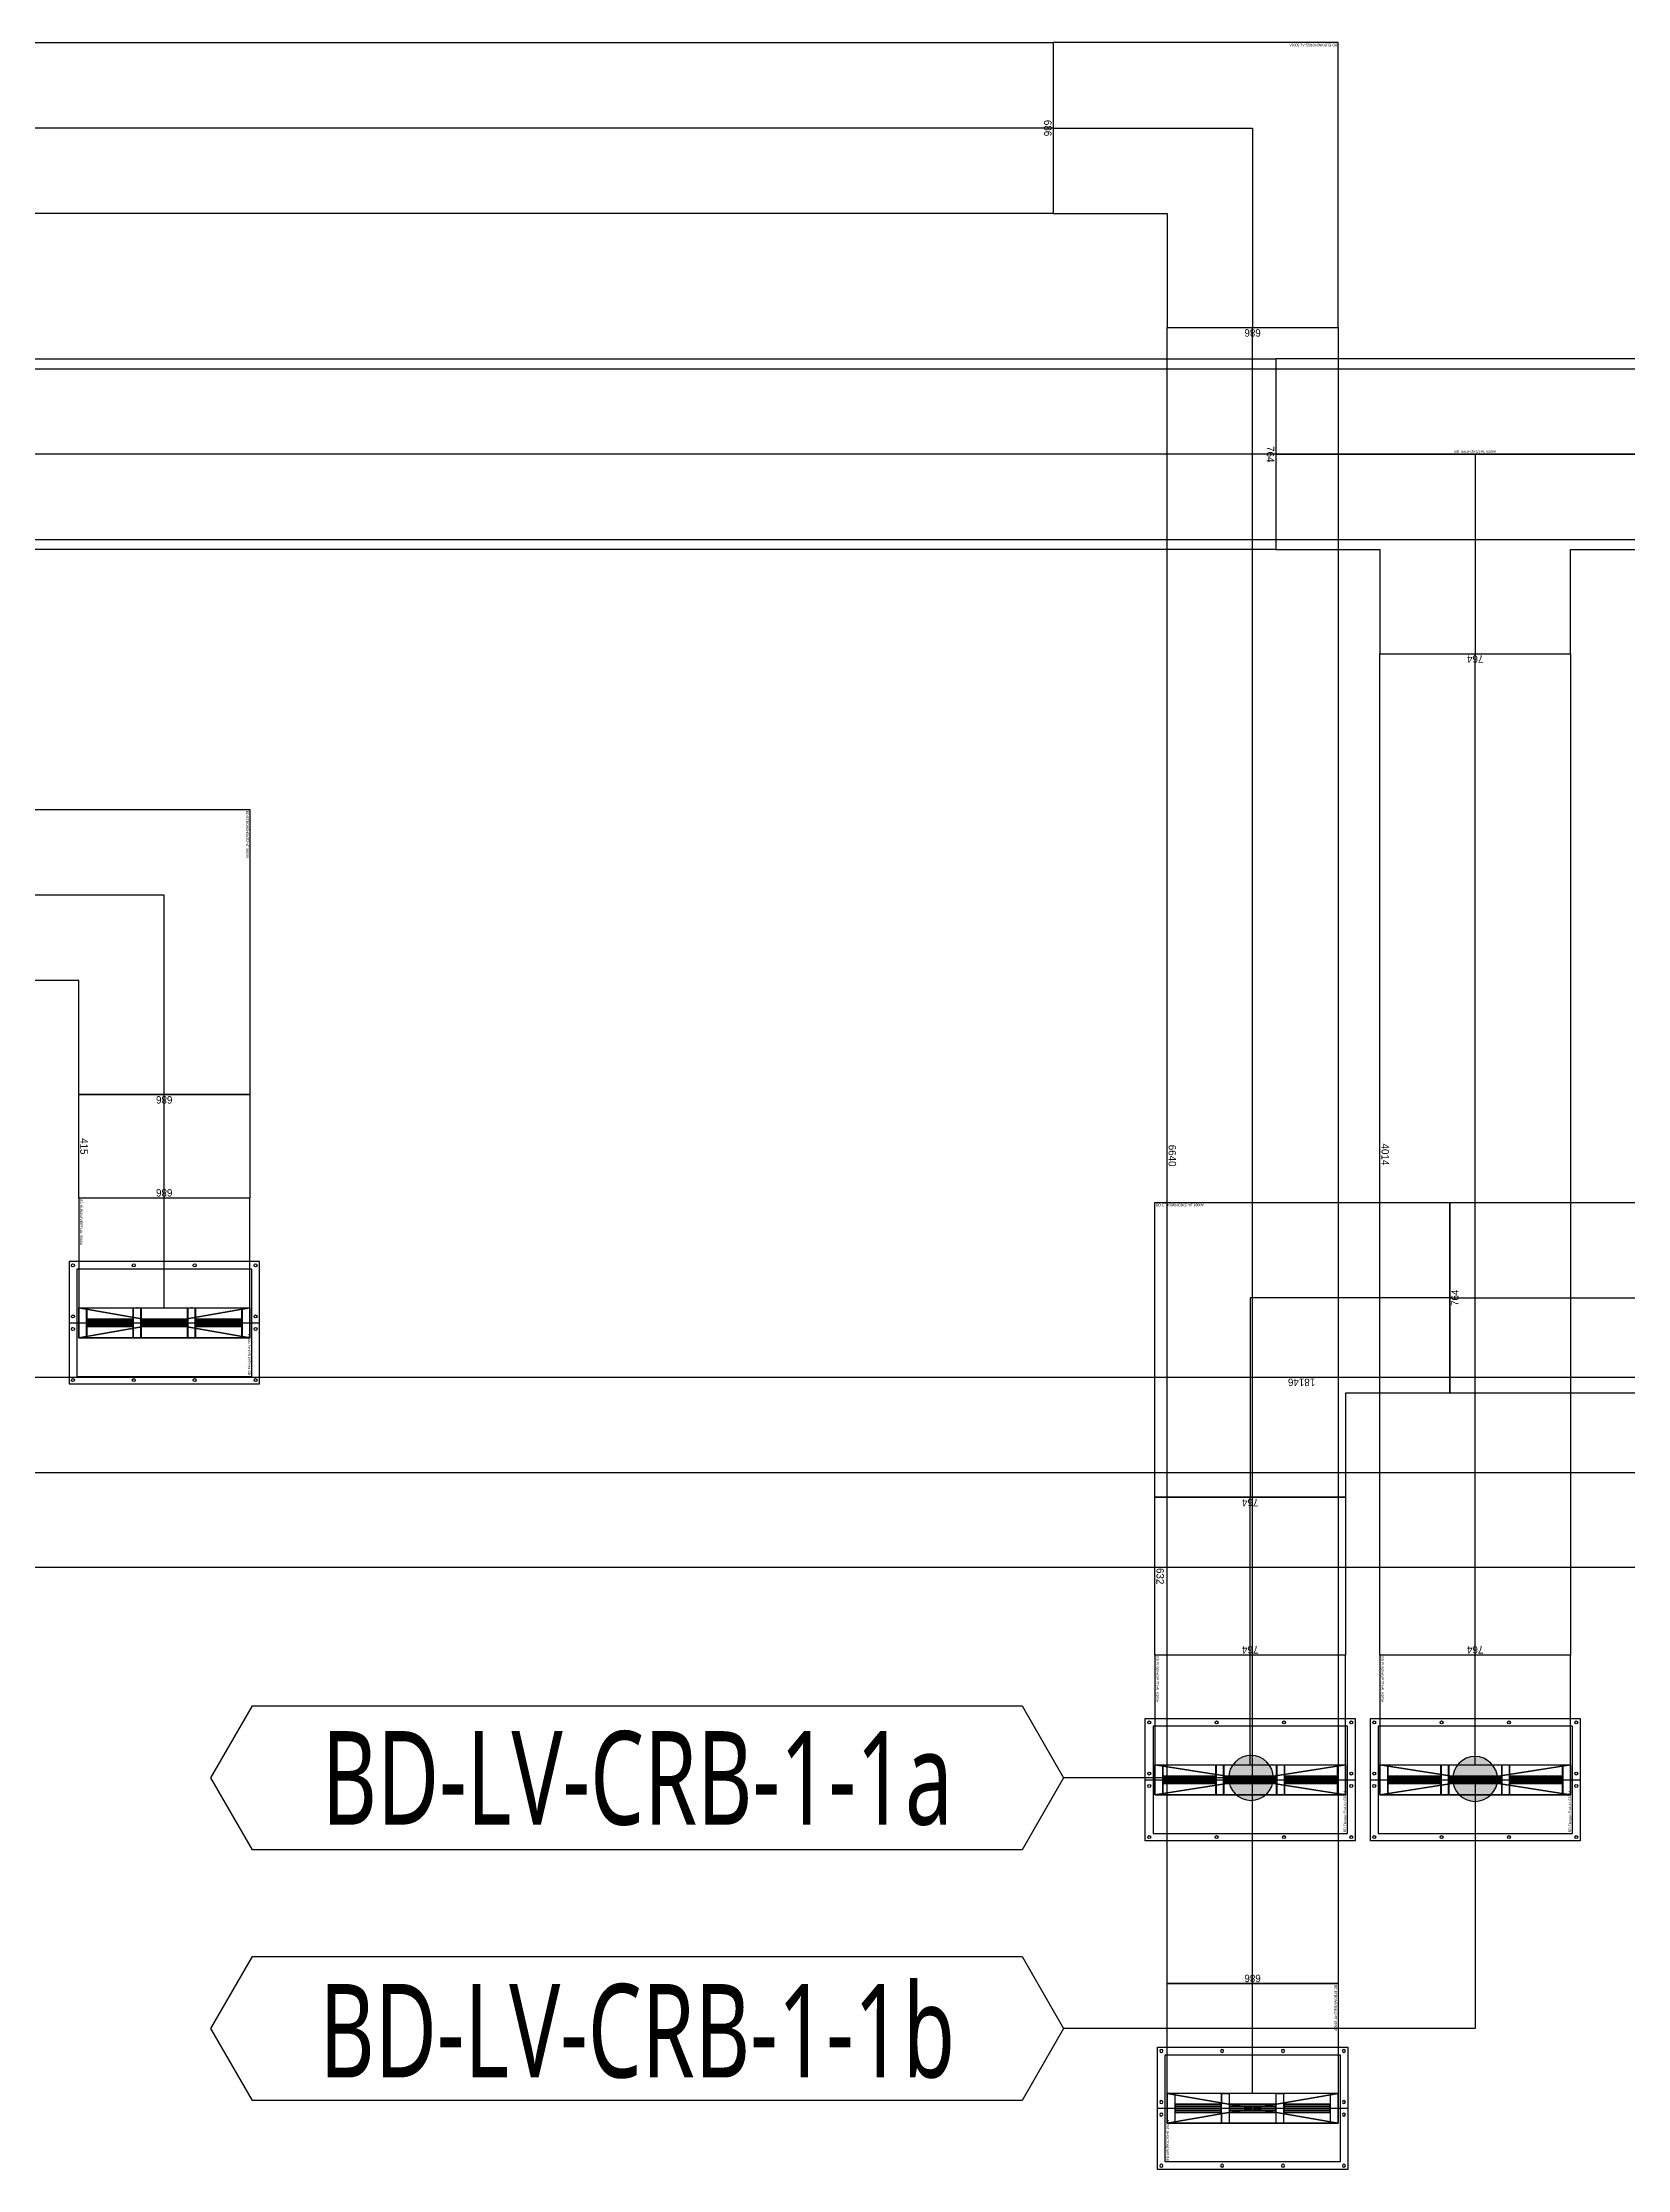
# Model space of a CAD drawing. Header units: millimetres. Extents: x 84228 to 374549, y -351975 to 847575.
# Drawn here: x 295981 to 302334, y -313245 to -304717 of the extents above; entities that cross this region are included whole.
import ezdxf
from ezdxf.enums import TextEntityAlignment as Align

# ---------------------------------------------------------------- set-up
doc = ezdxf.new("R2010")
doc.units = ezdxf.units.MM
doc.header["$LTSCALE"] = 150
doc.layers.get('Defpoints').update_dxf_attribs({"color": 150})
for name, color, linetype in [('-----27 Bus Duct_LV_380-220V', 200, 'Continuous'), ('-----27 Bus Duct_LV_380-220V_IT BACK UP', 2, 'Continuous'), ('-----27 Bus Duct_LV_380-220V_LOAD BANK', 7, 'Continuous'), ('-----27 Bus Duct_LV_380-220V_UT', 41, 'Continuous'), ('-----27 Bus Duct_LV_380-220V_UT B', 71, 'Continuous'), ('-----99 Cable Schedule', 2, 'Continuous')]:
    doc.layers.add(name, color=color, linetype=linetype)
doc.styles.add('DH', font='malgun.ttf')
doc.styles.add('ELEC', font='Dotum.ttf')
doc.styles.get("Standard").update_dxf_attribs({"font": 'Dotum.ttf'})
doc.dimstyles.new('전기통신참고용-치수', dxfattribs={"dimscale": 15, "dimtxt": 2, "dimasz": 0, "dimexe": 0, "dimexo": 0, "dimgap": 0.4, "dimtad": 4, "dimdec": 0, "dimzin": 0, "dimdsep": 46, "dimtxsty": 'Standard', "dimblk": 'NONE', "dimcen": 0, "dimse1": 1, "dimse2": 1, "dimsd1": 1, "dimsd2": 1, "dimclrd": 8, "dimclre": 8, "dimclrt": 8, "dimadec": 0, "dimazin": 0, "dimtfac": 1, "dimtdec": 0, "dimtix": 1, "dimtmove": 2, "dimatfit": 0, "dimldrblk": 'NONE', "dimfxl": 2, "dimtolj": 1, "dimtzin": 0, "dimarcsym": 0})

# ---------------------------------------------------------------- blocks, each defined once
blk = doc.blocks.new('*U190')
at = {"color": 1}
blk.add_line((343, 8100), (343, -13562), dxfattribs=at)
at = {"color": 0}
blk.add_lwpolyline([(686, -13562), (0, -13562), (0, 8100), (686, 8100)], close=True, dxfattribs=at)
blk = doc.blocks.new('*D586')
at = {"layer": 'Defpoints', "color": 0, "transparency": 16777216}
for p in [(0, 22793.3), (686, 22793.3), (686, 22793.3)]:
    blk.add_point(p, dxfattribs=at)
at = {"color": 0, "transparency": 16777216, "insert": (343, 22772.3), "char_height": 30, "attachment_point": 5}
blk.add_mtext('\\A1;{\\C0;686}', dxfattribs=at)
blk = doc.blocks.new('_None')
blk = doc.blocks.new('*D587')
at = {"layer": 'Defpoints', "color": 0, "transparency": 16777216}
for p in [(686, 22793.3), (686, 22793.3), (686, -783.2)]:
    blk.add_point(p, dxfattribs=at)
at = {"color": 0, "transparency": 16777216, "insert": (665, 11005.1), "char_height": 30, "attachment_point": 5, "rotation": 90}
blk.add_mtext('\\A1;{\\C0;23576}', dxfattribs=at)
blk = doc.blocks.new('*U74')
at = {"color": 0}
blk.add_lwpolyline([(-343, -343), (800, -343), (800, 343), (343, 343), (343, 800), (-343, 800)], close=True, dxfattribs=at)
at = {"color": 1}
blk.add_lwpolyline([(800, 0), (0, 0), (0, 800)], dxfattribs=at)
at = {"color": 0, "style": 'ELEC'}
blk.add_text('BD ELBOW(HORIZ)-AL 5000A', height=10, dxfattribs=at).set_placement((-338, -333), align=Align.MIDDLE_LEFT)
blk = doc.blocks.new('*D614')
at = {"layer": 'Defpoints', "color": 0, "transparency": 16777216}
for p in [(0, 9793.4), (764, 9793.4), (764, 9793.4)]:
    blk.add_point(p, dxfattribs=at)
at = {"color": 0, "transparency": 16777216, "insert": (382, 9772.4), "char_height": 30, "attachment_point": 5}
blk.add_mtext('\\A1;{\\C0;764}', dxfattribs=at)
blk = doc.blocks.new('*D615')
at = {"layer": 'Defpoints', "color": 0, "transparency": 16777216}
for p in [(764, 9793.4), (764, 9793.4), (764, -5596.2)]:
    blk.add_point(p, dxfattribs=at)
at = {"color": 0, "transparency": 16777216, "insert": (743, 2098.6), "char_height": 30, "attachment_point": 5, "rotation": 90}
blk.add_mtext('\\A1;{\\C0;15390}', dxfattribs=at)
blk = doc.blocks.new('*D510')
at = {"layer": 'Defpoints', "color": 0, "transparency": 16777216}
for p in [(0, 5214.2), (764, 5214.2), (764, 5214.2)]:
    blk.add_point(p, dxfattribs=at)
at = {"color": 0, "transparency": 16777216, "insert": (382, 5193.2), "char_height": 30, "attachment_point": 5}
blk.add_mtext('\\A1;{\\C0;764}', dxfattribs=at)
blk = doc.blocks.new('*D511')
at = {"layer": 'Defpoints', "color": 0, "transparency": 16777216}
for p in [(764, 5214.2), (764, 5214.2), (764, 4581.7)]:
    blk.add_point(p, dxfattribs=at)
at = {"color": 0, "transparency": 16777216, "insert": (743, 4898), "char_height": 30, "attachment_point": 5, "rotation": 90}
blk.add_mtext('\\A1;{\\C0;632}', dxfattribs=at)
blk = doc.blocks.new('*D512')
at = {"layer": 'Defpoints', "color": 0, "transparency": 16777216}
for p in [(0, 4581.7), (764, 4581.7), (764, 4581.7)]:
    blk.add_point(p, dxfattribs=at)
at = {"color": 0, "transparency": 16777216, "insert": (382, 4602.7), "char_height": 30, "attachment_point": 5}
blk.add_mtext('\\A1;{\\C0;764}', dxfattribs=at)
blk = doc.blocks.new('*U5')
at = {"color": 1}
for p, q in [((60, 382), (-60, -382)), ((-60, 382), (60, -382))]:
    blk.add_line(p, q, dxfattribs=at)
at = {"color": 0}
blk.add_line((0, 420.5), (0, -420.5), dxfattribs=at)
for points in [[(245, -420.5), (-245, -420.5), (-245, 420.5), (245, 420.5)], [(-215, -389.5), (215, -389.5), (215, 389.5), (-215, 389.5)]]:
    blk.add_lwpolyline(points, close=True, dxfattribs=at)
at = {"color": 1}
blk.add_lwpolyline([(60, -382), (-60, -382), (-60, 382), (60, 382)], close=True, dxfattribs=at)
for points in [[(-60, 136, -0.4142136), (-58, 138), (-17.2, 138, 0.4142136), (-16.2, 139), (-16.2, 349, 0.4142136), (-17.2, 350), (-58, 350, -0.4142136), (-60, 352), (-60, 382, -0.4142136), (-59, 381), (-59, 352, 0.4142136), (-58, 351), (58, 351, 0.4142136), (59, 352), (59, 381, -0.4142136), (60, 382), (60, 352, -0.4142136), (58, 350), (17.2, 350, 0.4142136), (16.2, 349), (16.2, 139, 0.4142136), (17.2, 138), (58, 138, -0.4142136), (60, 136), (60, 124, -0.4142136), (59, 125), (59, 136, 0.4142136), (58, 137), (-58, 137, 0.4142136), (-59, 136), (-59, 125, -0.4142136), (-60, 124), (-60, 124), (-60, 124), (-60, 124)], [(-15.2, 139), (-15.2, 349, -0.4142136), (-14.2, 350), (14.2, 350, -0.4142136), (15.2, 349), (15.2, 139, -0.4142136), (14.2, 138), (-14.2, 138, -0.4142136)], [(-14.2, 140), (-14.2, 348, -0.4142136), (-13.2, 349), (-8.85, 349, -0.4142136), (-7.85, 348), (-7.85, 140, -0.4142136), (-8.85, 139), (-13.2, 139, -0.4142136)], [(-6.85, 140), (-6.85, 348, -0.4142136), (-5.85, 349), (-1.5, 349, -0.4142136), (-0.5, 348), (-0.5, 140, -0.4142136), (-1.5, 139), (-5.85, 139, -0.4142136)], [(0.5, 140), (0.5, 348, -0.4142136), (1.5, 349), (5.85, 349, -0.4142136), (6.85, 348), (6.85, 140, -0.4142136), (5.85, 139), (1.5, 139, -0.4142136)], [(7.85, 140), (7.85, 348, -0.4142136), (8.85, 349), (13.2, 349, -0.4142136), (14.2, 348), (14.2, 140, -0.4142136), (13.2, 139), (8.85, 139, -0.4142136)], [(-60, -108, -0.4142136), (-58, -106), (-17.2, -106, 0.4142136), (-16.2, -105), (-16.2, 105, 0.4142136), (-17.2, 106), (-58, 106, -0.4142136), (-60, 108), (-60, 122, -0.4142136), (-59, 121), (-59, 108, 0.4142136), (-58, 107), (58, 107, 0.4142136), (59, 108), (59, 121, -0.4142136), (60, 122), (60, 108, -0.4142136), (58, 106), (17.2, 106, 0.4142136), (16.2, 105), (16.2, -105, 0.4142136), (17.2, -106), (58, -106, -0.4142136), (60, -108), (60, -121, -0.4142136), (59, -120), (59, -108, 0.4142136), (58, -107), (-58, -107, 0.4142136), (-59, -108), (-59, -120, -0.4142136), (-60, -121), (-60, -121), (-60, -121), (-60, -121)], [(-15.2, -105), (-15.2, 105, -0.4142136), (-14.2, 106), (14.2, 106, -0.4142136), (15.2, 105), (15.2, -105, -0.4142136), (14.2, -106), (-14.2, -106, -0.4142136)], [(-14.2, -104), (-14.2, 104, -0.4142136), (-13.2, 105), (-8.85, 105, -0.4142136), (-7.85, 104), (-7.85, -104, -0.4142136), (-8.85, -105), (-13.2, -105, -0.4142136)], [(-6.85, -104), (-6.85, 104, -0.4142136), (-5.85, 105), (-1.5, 105, -0.4142136), (-0.5, 104), (-0.5, -104, -0.4142136), (-1.5, -105), (-5.85, -105, -0.4142136)], [(0.5, -104), (0.5, 104, -0.4142136), (1.5, 105), (5.85, 105, -0.4142136), (6.85, 104), (6.85, -104, -0.4142136), (5.85, -105), (1.5, -105, -0.4142136)], [(7.85, -104), (7.85, 104, -0.4142136), (8.85, 105), (13.2, 105, -0.4142136), (14.2, 104), (14.2, -104, -0.4142136), (13.2, -105), (8.85, -105, -0.4142136)], [(-60, -352, -0.4142136), (-58, -350), (-17.2, -350, 0.4142136), (-16.2, -349), (-16.2, -139, 0.4142136), (-17.2, -138), (-58, -138, -0.4142136), (-60, -136), (-60, -123, -0.4142136), (-59, -124), (-59, -136, 0.4142136), (-58, -137), (58, -137, 0.4142136), (59, -136), (59, -124, -0.4142136), (60, -123), (60, -136, -0.4142136), (58, -138), (17.2, -138, 0.4142136), (16.2, -139), (16.2, -349, 0.4142136), (17.2, -350), (58, -350, -0.4142136), (60, -352), (60, -382, -0.4142136), (59, -381), (59, -352, 0.4142136), (58, -351), (-58, -351, 0.4142136), (-59, -352), (-59, -381, -0.4142136), (-60, -382), (-60, -382), (-60, -382), (-60, -382)], [(-15.2, -349), (-15.2, -139, -0.4142136), (-14.2, -138), (14.2, -138, -0.4142136), (15.2, -139), (15.2, -349, -0.4142136), (14.2, -350), (-14.2, -350, -0.4142136)], [(-14.2, -348), (-14.2, -140, -0.4142136), (-13.2, -139), (-8.85, -139, -0.4142136), (-7.85, -140), (-7.85, -348, -0.4142136), (-8.85, -349), (-13.2, -349, -0.4142136)], [(-6.85, -348), (-6.85, -140, -0.4142136), (-5.85, -139), (-1.5, -139, -0.4142136), (-0.5, -140), (-0.5, -348, -0.4142136), (-1.5, -349), (-5.85, -349, -0.4142136)], [(0.5, -348), (0.5, -140, -0.4142136), (1.5, -139), (5.85, -139, -0.4142136), (6.85, -140), (6.85, -348, -0.4142136), (5.85, -349), (1.5, -349, -0.4142136)], [(7.85, -348), (7.85, -140, -0.4142136), (8.85, -139), (13.2, -139, -0.4142136), (14.2, -140), (14.2, -348, -0.4142136), (13.2, -349), (8.85, -349, -0.4142136)]]:
    blk.add_lwpolyline(points, format="xyb", close=True, dxfattribs=at)
at = {"color": 0}
for centre in [(-230, 405), (-25, 405), (25, 405), (230, 405), (-230, 135), (230, 135), (-230, -135), (230, -135), (-230, -405), (-25, -405), (25, -405), (230, -405)]:
    blk.add_circle(centre, 6, dxfattribs=at)
at = {"color": 0, "style": 'ELEC'}
blk.add_text('BD Flanged End-AL 6300A', height=10, dxfattribs=at).set_placement((-210, -379.5), align=Align.MIDDLE_LEFT)
blk = doc.blocks.new('*U7')
at = {"color": 1}
for p, q in [((340, 382), (220, -382)), ((220, 382), (340, -382))]:
    blk.add_line(p, q, dxfattribs=at)
at = {"color": 0}
blk.add_lwpolyline([(-220, -382), (220, -382), (220, 382), (-220, 382)], close=True, dxfattribs=at)
blk.add_lwpolyline([(220, -382), (340, -382), (340, 382), (220, 382)], dxfattribs=at)
at = {"color": 1}
for points in [[(220, 136, -0.4142136), (222, 138), (262.8, 138, 0.4142136), (263.8, 139), (263.8, 349, 0.4142136), (262.8, 350), (222, 350, -0.4142136), (220, 352), (220, 382, -0.4142136), (221, 381), (221, 352, 0.4142136), (222, 351), (338, 351, 0.4142136), (339, 352), (339, 381, -0.4142136), (340, 382), (340, 352, -0.4142136), (338, 350), (297.2, 350, 0.4142136), (296.2, 349), (296.2, 139, 0.4142136), (297.2, 138), (338, 138, -0.4142136), (340, 136), (340, 124, -0.4142136), (339, 125), (339, 136, 0.4142136), (338, 137), (222, 137, 0.4142136), (221, 136), (221, 125, -0.4142136), (220, 124), (220, 124), (220, 124), (220, 124)], [(264.8, 139), (264.8, 349, -0.4142136), (265.8, 350), (294.2, 350, -0.4142136), (295.2, 349), (295.2, 139, -0.4142136), (294.2, 138), (265.8, 138, -0.4142136)], [(265.8, 140), (265.8, 348, -0.4142136), (266.8, 349), (271.15, 349, -0.4142136), (272.15, 348), (272.15, 140, -0.4142136), (271.15, 139), (266.8, 139, -0.4142136)], [(273.15, 140), (273.15, 348, -0.4142136), (274.15, 349), (278.5, 349, -0.4142136), (279.5, 348), (279.5, 140, -0.4142136), (278.5, 139), (274.15, 139, -0.4142136)], [(280.5, 140), (280.5, 348, -0.4142136), (281.5, 349), (285.85, 349, -0.4142136), (286.85, 348), (286.85, 140, -0.4142136), (285.85, 139), (281.5, 139, -0.4142136)], [(287.85, 140), (287.85, 348, -0.4142136), (288.85, 349), (293.2, 349, -0.4142136), (294.2, 348), (294.2, 140, -0.4142136), (293.2, 139), (288.85, 139, -0.4142136)], [(220, -108, -0.4142136), (222, -106), (262.8, -106, 0.4142136), (263.8, -105), (263.8, 105, 0.4142136), (262.8, 106), (222, 106, -0.4142136), (220, 108), (220, 122, -0.4142136), (221, 121), (221, 108, 0.4142136), (222, 107), (338, 107, 0.4142136), (339, 108), (339, 121, -0.4142136), (340, 122), (340, 108, -0.4142136), (338, 106), (297.2, 106, 0.4142136), (296.2, 105), (296.2, -105, 0.4142136), (297.2, -106), (338, -106, -0.4142136), (340, -108), (340, -121, -0.4142136), (339, -120), (339, -108, 0.4142136), (338, -107), (222, -107, 0.4142136), (221, -108), (221, -120, -0.4142136), (220, -121), (220, -121), (220, -121), (220, -121)], [(264.8, -105), (264.8, 105, -0.4142136), (265.8, 106), (294.2, 106, -0.4142136), (295.2, 105), (295.2, -105, -0.4142136), (294.2, -106), (265.8, -106, -0.4142136)], [(265.8, -104), (265.8, 104, -0.4142136), (266.8, 105), (271.15, 105, -0.4142136), (272.15, 104), (272.15, -104, -0.4142136), (271.15, -105), (266.8, -105, -0.4142136)], [(273.15, -104), (273.15, 104, -0.4142136), (274.15, 105), (278.5, 105, -0.4142136), (279.5, 104), (279.5, -104, -0.4142136), (278.5, -105), (274.15, -105, -0.4142136)], [(280.5, -104), (280.5, 104, -0.4142136), (281.5, 105), (285.85, 105, -0.4142136), (286.85, 104), (286.85, -104, -0.4142136), (285.85, -105), (281.5, -105, -0.4142136)], [(287.85, -104), (287.85, 104, -0.4142136), (288.85, 105), (293.2, 105, -0.4142136), (294.2, 104), (294.2, -104, -0.4142136), (293.2, -105), (288.85, -105, -0.4142136)], [(220, -352, -0.4142136), (222, -350), (262.8, -350, 0.4142136), (263.8, -349), (263.8, -139, 0.4142136), (262.8, -138), (222, -138, -0.4142136), (220, -136), (220, -123, -0.4142136), (221, -124), (221, -136, 0.4142136), (222, -137), (338, -137, 0.4142136), (339, -136), (339, -124, -0.4142136), (340, -123), (340, -136, -0.4142136), (338, -138), (297.2, -138, 0.4142136), (296.2, -139), (296.2, -349, 0.4142136), (297.2, -350), (338, -350, -0.4142136), (340, -352), (340, -382, -0.4142136), (339, -381), (339, -352, 0.4142136), (338, -351), (222, -351, 0.4142136), (221, -352), (221, -381, -0.4142136), (220, -382), (220, -382), (220, -382), (220, -382)], [(264.8, -349), (264.8, -139, -0.4142136), (265.8, -138), (294.2, -138, -0.4142136), (295.2, -139), (295.2, -349, -0.4142136), (294.2, -350), (265.8, -350, -0.4142136)], [(265.8, -348), (265.8, -140, -0.4142136), (266.8, -139), (271.15, -139, -0.4142136), (272.15, -140), (272.15, -348, -0.4142136), (271.15, -349), (266.8, -349, -0.4142136)], [(273.15, -348), (273.15, -140, -0.4142136), (274.15, -139), (278.5, -139, -0.4142136), (279.5, -140), (279.5, -348, -0.4142136), (278.5, -349), (274.15, -349, -0.4142136)], [(280.5, -348), (280.5, -140, -0.4142136), (281.5, -139), (285.85, -139, -0.4142136), (286.85, -140), (286.85, -348, -0.4142136), (285.85, -349), (281.5, -349, -0.4142136)], [(287.85, -348), (287.85, -140, -0.4142136), (288.85, -139), (293.2, -139, -0.4142136), (294.2, -140), (294.2, -348, -0.4142136), (293.2, -349), (288.85, -349, -0.4142136)]]:
    blk.add_lwpolyline(points, format="xyb", close=True, dxfattribs=at)
blk.add_lwpolyline([(220, 0), (-220, 0)], dxfattribs=at)
at = {"color": 0, "style": 'ELEC'}
blk.add_text('BD ELBOW(VERT)-AL 6300A', height=10, dxfattribs=at).set_placement((-215, -372), align=Align.MIDDLE_LEFT)
blk = doc.blocks.new('*U15')
at = {"color": 0}
blk.add_lwpolyline([(-382, -382), (800, -382), (800, 382), (382, 382), (382, 800), (-382, 800)], close=True, dxfattribs=at)
at = {"color": 1}
blk.add_lwpolyline([(800, 0), (0, 0), (0, 800)], dxfattribs=at)
at = {"color": 0, "style": 'ELEC'}
blk.add_text('BD ELBOW(HORIZ)-AL 6300A', height=10, dxfattribs=at).set_placement((-377, -372), align=Align.MIDDLE_LEFT)
blk = doc.blocks.new('*U21')
at = {"color": 0}
blk.add_lwpolyline([(-800, -382), (-382, -382), (-382, -800), (382, -800), (382, -382), (800, -382), (800, 382), (-800, 382)], close=True, dxfattribs=at)
at = {"color": 1}
for points in [[(-800, 0), (800, 0)], [(0, 0), (0, -800)]]:
    blk.add_lwpolyline(points, dxfattribs=at)
at = {"color": 0, "style": 'ELEC'}
blk.add_text('BD TEE(HORIZ)-AL 6300A', height=10, dxfattribs=at).set_placement((0, 10), align=Align.MIDDLE)
blk = doc.blocks.new('*D495')
at = {"layer": 'Defpoints', "color": 0, "transparency": 16777216}
for p in [(764, 15790.2), (764, 15790.2), (764, -2355.7)]:
    blk.add_point(p, dxfattribs=at)
at = {"color": 0, "transparency": 16777216, "insert": (743, 6717.3), "char_height": 30, "attachment_point": 5, "rotation": 90}
blk.add_mtext('\\A1;{\\C0;18146}', dxfattribs=at)
blk = doc.blocks.new('*D514')
at = {"layer": 'Defpoints', "color": 0, "transparency": 16777216}
for p in [(0, 6560.7), (764, 6560.7), (764, 6560.7)]:
    blk.add_point(p, dxfattribs=at)
at = {"color": 0, "transparency": 16777216, "insert": (382, 6539.7), "char_height": 30, "attachment_point": 5}
blk.add_mtext('\\A1;{\\C0;764}', dxfattribs=at)
blk = doc.blocks.new('*D515')
at = {"layer": 'Defpoints', "color": 0, "transparency": 16777216}
for p in [(764, 6560.7), (764, 6560.7), (764, -2422.3)]:
    blk.add_point(p, dxfattribs=at)
at = {"color": 0, "transparency": 16777216, "insert": (743, 2069.2), "char_height": 30, "attachment_point": 5, "rotation": 90}
blk.add_mtext('\\A1;{\\C0;8983}', dxfattribs=at)
blk = doc.blocks.new('*D516')
at = {"layer": 'Defpoints', "color": 0, "transparency": 16777216}
for p in [(0, -2422.3), (764, -2422.3), (764, -2422.3)]:
    blk.add_point(p, dxfattribs=at)
at = {"color": 0, "transparency": 16777216, "insert": (382, -2401.3), "char_height": 30, "attachment_point": 5}
blk.add_mtext('\\A1;{\\C0;764}', dxfattribs=at)
blk = doc.blocks.new('A$C9a0ab699')
h = blk.add_hatch(color=0)
edge = h.paths.add_edge_path()
edge.add_arc((0, 0), 64, 720, 1080, ccw=False)
at = {"color": 0}
blk.add_circle((0, 0), 64, dxfattribs=at)
blk = doc.blocks.new('*U79')
at = {"color": 1}
for p, q in [((60, 343), (-60, -343)), ((-60, 343), (60, -343))]:
    blk.add_line(p, q, dxfattribs=at)
at = {"color": 0}
blk.add_line((0, 381.5), (0, -381.5), dxfattribs=at)
for points in [[(-245, -381.5), (245, -381.5), (245, 381.5), (-245, 381.5)], [(-215, -350.5), (215, -350.5), (215, 350.5), (-215, 350.5)]]:
    blk.add_lwpolyline(points, close=True, dxfattribs=at)
at = {"color": 1}
blk.add_lwpolyline([(60, -343), (-60, -343), (-60, 343), (60, 343)], close=True, dxfattribs=at)
for points in [[(-60, 123, -0.4142136), (-58, 125), (-17.2, 125, 0.4142136), (-16.2, 126), (-16.2, 310, 0.4142136), (-17.2, 311), (-58, 311, -0.4142136), (-60, 313), (-60, 343, -0.4142136), (-59, 342), (-59, 313, 0.4142136), (-58, 312), (58, 312, 0.4142136), (59, 313), (59, 342, -0.4142136), (60, 343), (60, 313, -0.4142136), (58, 311), (17.2, 311, 0.4142136), (16.2, 310), (16.2, 126, 0.4142136), (17.2, 125), (58, 125, -0.4142136), (60, 123), (60, 111, -0.4142136), (59, 112), (59, 123, 0.4142136), (58, 124), (-58, 124, 0.4142136), (-59, 123), (-59, 112, -0.4142136), (-60, 111), (-60, 111), (-60, 111), (-60, 111)], [(-15.2, 126), (-15.2, 310, -0.4142136), (-14.2, 311), (14.2, 311, -0.4142136), (15.2, 310), (15.2, 126, -0.4142136), (14.2, 125), (-14.2, 125, -0.4142136)], [(-14.2, 127), (-14.2, 309, -0.4142136), (-13.2, 310), (-8.85, 310, -0.4142136), (-7.85, 309), (-7.85, 127, -0.4142136), (-8.85, 126), (-13.2, 126, -0.4142136)], [(-6.85, 127), (-6.85, 309, -0.4142136), (-5.85, 310), (-1.5, 310, -0.4142136), (-0.5, 309), (-0.5, 127, -0.4142136), (-1.5, 126), (-5.85, 126, -0.4142136)], [(0.5, 127), (0.5, 309, -0.4142136), (1.5, 310), (5.85, 310, -0.4142136), (6.85, 309), (6.85, 127, -0.4142136), (5.85, 126), (1.5, 126, -0.4142136)], [(7.85, 127), (7.85, 309, -0.4142136), (8.85, 310), (13.2, 310, -0.4142136), (14.2, 309), (14.2, 127, -0.4142136), (13.2, 126), (8.85, 126, -0.4142136)], [(-60, -95, -0.4142136), (-58, -93), (-17.2, -93, 0.4142136), (-16.2, -92), (-16.2, 92, 0.4142136), (-17.2, 93), (-58, 93, -0.4142136), (-60, 95), (-60, 109, -0.4142136), (-59, 108), (-59, 95, 0.4142136), (-58, 94), (58, 94, 0.4142136), (59, 95), (59, 108, -0.4142136), (60, 109), (60, 95, -0.4142136), (58, 93), (17.2, 93, 0.4142136), (16.2, 92), (16.2, -92, 0.4142136), (17.2, -93), (58, -93, -0.4142136), (60, -95), (60, -108, -0.4142136), (59, -107), (59, -95, 0.4142136), (58, -94), (-58, -94, 0.4142136), (-59, -95), (-59, -107, -0.4142136), (-60, -108), (-60, -108), (-60, -108), (-60, -108)], [(-15.2, -92), (-15.2, 92, -0.4142136), (-14.2, 93), (14.2, 93, -0.4142136), (15.2, 92), (15.2, -92, -0.4142136), (14.2, -93), (-14.2, -93, -0.4142136)], [(-14.2, -91), (-14.2, 91, -0.4142136), (-13.2, 92), (-8.85, 92, -0.4142136), (-7.85, 91), (-7.85, -91, -0.4142136), (-8.85, -92), (-13.2, -92, -0.4142136)], [(-6.85, -91), (-6.85, 91, -0.4142136), (-5.85, 92), (-1.5, 92, -0.4142136), (-0.5, 91), (-0.5, -91, -0.4142136), (-1.5, -92), (-5.85, -92, -0.4142136)], [(0.5, -91), (0.5, 91, -0.4142136), (1.5, 92), (5.85, 92, -0.4142136), (6.85, 91), (6.85, -91, -0.4142136), (5.85, -92), (1.5, -92, -0.4142136)], [(7.85, -91), (7.85, 91, -0.4142136), (8.85, 92), (13.2, 92, -0.4142136), (14.2, 91), (14.2, -91, -0.4142136), (13.2, -92), (8.85, -92, -0.4142136)], [(-60, -313, -0.4142136), (-58, -311), (-17.2, -311, 0.4142136), (-16.2, -310), (-16.2, -126, 0.4142136), (-17.2, -125), (-58, -125, -0.4142136), (-60, -123), (-60, -110, -0.4142136), (-59, -111), (-59, -123, 0.4142136), (-58, -124), (58, -124, 0.4142136), (59, -123), (59, -111, -0.4142136), (60, -110), (60, -123, -0.4142136), (58, -125), (17.2, -125, 0.4142136), (16.2, -126), (16.2, -310, 0.4142136), (17.2, -311), (58, -311, -0.4142136), (60, -313), (60, -343, -0.4142136), (59, -342), (59, -313, 0.4142136), (58, -312), (-58, -312, 0.4142136), (-59, -313), (-59, -342, -0.4142136), (-60, -343), (-60, -343), (-60, -343), (-60, -343)], [(-15.2, -310), (-15.2, -126, -0.4142136), (-14.2, -125), (14.2, -125, -0.4142136), (15.2, -126), (15.2, -310, -0.4142136), (14.2, -311), (-14.2, -311, -0.4142136)], [(-14.2, -309), (-14.2, -127, -0.4142136), (-13.2, -126), (-8.85, -126, -0.4142136), (-7.85, -127), (-7.85, -309, -0.4142136), (-8.85, -310), (-13.2, -310, -0.4142136)], [(-6.85, -309), (-6.85, -127, -0.4142136), (-5.85, -126), (-1.5, -126, -0.4142136), (-0.5, -127), (-0.5, -309, -0.4142136), (-1.5, -310), (-5.85, -310, -0.4142136)], [(0.5, -309), (0.5, -127, -0.4142136), (1.5, -126), (5.85, -126, -0.4142136), (6.85, -127), (6.85, -309, -0.4142136), (5.85, -310), (1.5, -310, -0.4142136)], [(7.85, -309), (7.85, -127, -0.4142136), (8.85, -126), (13.2, -126, -0.4142136), (14.2, -127), (14.2, -309, -0.4142136), (13.2, -310), (8.85, -310, -0.4142136)]]:
    blk.add_lwpolyline(points, format="xyb", close=True, dxfattribs=at)
at = {"color": 0}
for centre in [(-230, 366), (-25, 366), (25, 366), (230, 366), (-230, 122), (230, 122), (-230, -122), (230, -122), (-230, -366), (-25, -366), (25, -366), (230, -366)]:
    blk.add_circle(centre, 6, dxfattribs=at)
at = {"color": 0, "style": 'ELEC'}
blk.add_text('BD Flanged End-AL 5000A', height=10, dxfattribs=at).set_placement((-210, -340.5), align=Align.MIDDLE_LEFT)
blk = doc.blocks.new('*U69')
at = {"color": 1}
for p, q in [((340, 343), (220, -343)), ((220, 343), (340, -343))]:
    blk.add_line(p, q, dxfattribs=at)
at = {"color": 0}
blk.add_lwpolyline([(-220, -343), (220, -343), (220, 343), (-220, 343)], close=True, dxfattribs=at)
blk.add_lwpolyline([(220, -343), (340, -343), (340, 343), (220, 343)], dxfattribs=at)
at = {"color": 1}
for points in [[(220, 123, -0.4142136), (222, 125), (262.8, 125, 0.4142136), (263.8, 126), (263.8, 310, 0.4142136), (262.8, 311), (222, 311, -0.4142136), (220, 313), (220, 343, -0.4142136), (221, 342), (221, 313, 0.4142136), (222, 312), (338, 312, 0.4142136), (339, 313), (339, 342, -0.4142136), (340, 343), (340, 313, -0.4142136), (338, 311), (297.2, 311, 0.4142136), (296.2, 310), (296.2, 126, 0.4142136), (297.2, 125), (338, 125, -0.4142136), (340, 123), (340, 111, -0.4142136), (339, 112), (339, 123, 0.4142136), (338, 124), (222, 124, 0.4142136), (221, 123), (221, 112, -0.4142136), (220, 111), (220, 111), (220, 111), (220, 111)], [(264.8, 126), (264.8, 310, -0.4142136), (265.8, 311), (294.2, 311, -0.4142136), (295.2, 310), (295.2, 126, -0.4142136), (294.2, 125), (265.8, 125, -0.4142136)], [(265.8, 127), (265.8, 309, -0.4142136), (266.8, 310), (271.15, 310, -0.4142136), (272.15, 309), (272.15, 127, -0.4142136), (271.15, 126), (266.8, 126, -0.4142136)], [(273.15, 127), (273.15, 309, -0.4142136), (274.15, 310), (278.5, 310, -0.4142136), (279.5, 309), (279.5, 127, -0.4142136), (278.5, 126), (274.15, 126, -0.4142136)], [(280.5, 127), (280.5, 309, -0.4142136), (281.5, 310), (285.85, 310, -0.4142136), (286.85, 309), (286.85, 127, -0.4142136), (285.85, 126), (281.5, 126, -0.4142136)], [(287.85, 127), (287.85, 309, -0.4142136), (288.85, 310), (293.2, 310, -0.4142136), (294.2, 309), (294.2, 127, -0.4142136), (293.2, 126), (288.85, 126, -0.4142136)], [(220, -95, -0.4142136), (222, -93), (262.8, -93, 0.4142136), (263.8, -92), (263.8, 92, 0.4142136), (262.8, 93), (222, 93, -0.4142136), (220, 95), (220, 109, -0.4142136), (221, 108), (221, 95, 0.4142136), (222, 94), (338, 94, 0.4142136), (339, 95), (339, 108, -0.4142136), (340, 109), (340, 95, -0.4142136), (338, 93), (297.2, 93, 0.4142136), (296.2, 92), (296.2, -92, 0.4142136), (297.2, -93), (338, -93, -0.4142136), (340, -95), (340, -108, -0.4142136), (339, -107), (339, -95, 0.4142136), (338, -94), (222, -94, 0.4142136), (221, -95), (221, -107, -0.4142136), (220, -108), (220, -108), (220, -108), (220, -108)], [(264.8, -92), (264.8, 92, -0.4142136), (265.8, 93), (294.2, 93, -0.4142136), (295.2, 92), (295.2, -92, -0.4142136), (294.2, -93), (265.8, -93, -0.4142136)], [(265.8, -91), (265.8, 91, -0.4142136), (266.8, 92), (271.15, 92, -0.4142136), (272.15, 91), (272.15, -91, -0.4142136), (271.15, -92), (266.8, -92, -0.4142136)], [(273.15, -91), (273.15, 91, -0.4142136), (274.15, 92), (278.5, 92, -0.4142136), (279.5, 91), (279.5, -91, -0.4142136), (278.5, -92), (274.15, -92, -0.4142136)], [(280.5, -91), (280.5, 91, -0.4142136), (281.5, 92), (285.85, 92, -0.4142136), (286.85, 91), (286.85, -91, -0.4142136), (285.85, -92), (281.5, -92, -0.4142136)], [(287.85, -91), (287.85, 91, -0.4142136), (288.85, 92), (293.2, 92, -0.4142136), (294.2, 91), (294.2, -91, -0.4142136), (293.2, -92), (288.85, -92, -0.4142136)], [(220, -313, -0.4142136), (222, -311), (262.8, -311, 0.4142136), (263.8, -310), (263.8, -126, 0.4142136), (262.8, -125), (222, -125, -0.4142136), (220, -123), (220, -110, -0.4142136), (221, -111), (221, -123, 0.4142136), (222, -124), (338, -124, 0.4142136), (339, -123), (339, -111, -0.4142136), (340, -110), (340, -123, -0.4142136), (338, -125), (297.2, -125, 0.4142136), (296.2, -126), (296.2, -310, 0.4142136), (297.2, -311), (338, -311, -0.4142136), (340, -313), (340, -343, -0.4142136), (339, -342), (339, -313, 0.4142136), (338, -312), (222, -312, 0.4142136), (221, -313), (221, -342, -0.4142136), (220, -343), (220, -343), (220, -343), (220, -343)], [(264.8, -310), (264.8, -126, -0.4142136), (265.8, -125), (294.2, -125, -0.4142136), (295.2, -126), (295.2, -310, -0.4142136), (294.2, -311), (265.8, -311, -0.4142136)], [(265.8, -309), (265.8, -127, -0.4142136), (266.8, -126), (271.15, -126, -0.4142136), (272.15, -127), (272.15, -309, -0.4142136), (271.15, -310), (266.8, -310, -0.4142136)], [(273.15, -309), (273.15, -127, -0.4142136), (274.15, -126), (278.5, -126, -0.4142136), (279.5, -127), (279.5, -309, -0.4142136), (278.5, -310), (274.15, -310, -0.4142136)], [(280.5, -309), (280.5, -127, -0.4142136), (281.5, -126), (285.85, -126, -0.4142136), (286.85, -127), (286.85, -309, -0.4142136), (285.85, -310), (281.5, -310, -0.4142136)], [(287.85, -309), (287.85, -127, -0.4142136), (288.85, -126), (293.2, -126, -0.4142136), (294.2, -127), (294.2, -309, -0.4142136), (293.2, -310), (288.85, -310, -0.4142136)]]:
    blk.add_lwpolyline(points, format="xyb", close=True, dxfattribs=at)
blk.add_lwpolyline([(220, 0), (-220, 0)], dxfattribs=at)
at = {"color": 0, "style": 'ELEC'}
blk.add_text('BD ELBOW(VERT)-AL 5000A', height=10, dxfattribs=at).set_placement((-215, -333), align=Align.MIDDLE_LEFT)
blk = doc.blocks.new('*D542')
at = {"layer": 'Defpoints', "color": 0, "transparency": 16777216}
for p in [(0, -2007.6), (686, -2007.6), (686, -2007.6)]:
    blk.add_point(p, dxfattribs=at)
at = {"color": 0, "transparency": 16777216, "insert": (343, -2028.6), "char_height": 30, "attachment_point": 5}
blk.add_mtext('\\A1;{\\C0;686}', dxfattribs=at)
blk = doc.blocks.new('*D543')
at = {"layer": 'Defpoints', "color": 0, "transparency": 16777216}
for p in [(686, -2007.6), (686, -2007.6), (686, -2422.3)]:
    blk.add_point(p, dxfattribs=at)
at = {"color": 0, "transparency": 16777216, "insert": (665, -2214.9), "char_height": 30, "attachment_point": 5, "rotation": 90}
blk.add_mtext('\\A1;{\\C0;415}', dxfattribs=at)
blk = doc.blocks.new('*D544')
at = {"layer": 'Defpoints', "color": 0, "transparency": 16777216}
for p in [(0, -2422.3), (686, -2422.3), (686, -2422.3)]:
    blk.add_point(p, dxfattribs=at)
at = {"color": 0, "transparency": 16777216, "insert": (343, -2401.3), "char_height": 30, "attachment_point": 5}
blk.add_mtext('\\A1;{\\C0;686}', dxfattribs=at)
blk = doc.blocks.new('*D590')
at = {"layer": 'Defpoints', "color": 0, "transparency": 16777216}
for p in [(0, 45395.4), (686, 45395.4), (686, 45395.4)]:
    blk.add_point(p, dxfattribs=at)
at = {"color": 0, "transparency": 16777216, "insert": (343, 45374.4), "char_height": 30, "attachment_point": 5}
blk.add_mtext('\\A1;{\\C0;686}', dxfattribs=at)
blk = doc.blocks.new('*D591')
at = {"layer": 'Defpoints', "color": 0, "transparency": 16777216}
for p in [(686, 45395.4), (686, 45395.4), (686, 38755.5)]:
    blk.add_point(p, dxfattribs=at)
at = {"color": 0, "transparency": 16777216, "insert": (665, 42075.5), "char_height": 30, "attachment_point": 5, "rotation": 90}
blk.add_mtext('\\A1;{\\C0;6640}', dxfattribs=at)
blk = doc.blocks.new('*D592')
at = {"layer": 'Defpoints', "color": 0, "transparency": 16777216}
for p in [(0, 38755.5), (686, 38755.5), (686, 38755.5)]:
    blk.add_point(p, dxfattribs=at)
at = {"color": 0, "transparency": 16777216, "insert": (343, 38776.6), "char_height": 30, "attachment_point": 5}
blk.add_mtext('\\A1;{\\C0;686}', dxfattribs=at)
blk = doc.blocks.new('*D626')
at = {"layer": 'Defpoints', "color": 0, "transparency": 16777216}
for p in [(0, 3000), (764, 3000), (764, 3000)]:
    blk.add_point(p, dxfattribs=at)
at = {"color": 0, "transparency": 16777216, "insert": (382, 2979), "char_height": 30, "attachment_point": 5}
blk.add_mtext('\\A1;{\\C0;764}', dxfattribs=at)
blk = doc.blocks.new('*D627')
at = {"layer": 'Defpoints', "color": 0, "transparency": 16777216}
for p in [(764, 3000), (764, 3000), (764, -1014.5)]:
    blk.add_point(p, dxfattribs=at)
at = {"color": 0, "transparency": 16777216, "insert": (743, 992.8), "char_height": 30, "attachment_point": 5, "rotation": 90}
blk.add_mtext('\\A1;{\\C0;4014}', dxfattribs=at)
blk = doc.blocks.new('*D628')
at = {"layer": 'Defpoints', "color": 0, "transparency": 16777216}
for p in [(0, -1014.5), (764, -1014.5), (764, -1014.5)]:
    blk.add_point(p, dxfattribs=at)
at = {"color": 0, "transparency": 16777216, "insert": (382, -993.5), "char_height": 30, "attachment_point": 5}
blk.add_mtext('\\A1;{\\C0;764}', dxfattribs=at)
blk = doc.blocks.new('*U585')
at = {"color": 1}
blk.add_line((343, 22793.3), (343, -783.2), dxfattribs=at)
at = {"color": 0}
blk.add_lwpolyline([(686, -783.2), (0, -783.2), (0, 22793.3), (686, 22793.3)], close=True, dxfattribs=at)
dim = blk.add_linear_dim(base=(686, 22793.3), p1=(0, 22793.3), p2=(686, 22793.3), text='{\\C0;<>}', dimstyle='전기통신참고용-치수', override={"dimtxsty": 'Standard', "dimclrd": 0, "dimclre": 0, "dimclrt": 0}, dxfattribs=at)
dim.commit()
dim.dimension.update_dxf_attribs({"geometry": '*D586', "text_midpoint": (343, 22772.3)})
dim = blk.add_linear_dim(base=(686, 22793.328207), p1=(686, -783.171793), p2=(686, 22793.328207), angle=90, text='{\\C0;<>}', dimstyle='전기통신참고용-치수', override={"dimtad": 1, "dimtxsty": 'Standard', "dimclrd": 0, "dimclre": 0, "dimclrt": 0}, dxfattribs=at)
dim.commit()
dim.dimension.update_dxf_attribs({"geometry": '*D587', "text_midpoint": (664.9796472, 11005.078207)})
blk = doc.blocks.new('*U613')
at = {"color": 1}
blk.add_line((382, 9793.4), (382, -5596.2), dxfattribs=at)
at = {"color": 0}
blk.add_lwpolyline([(764, -5596.2), (0, -5596.2), (0, 9793.4), (764, 9793.4)], close=True, dxfattribs=at)
dim = blk.add_linear_dim(base=(764, 9793.4), p1=(0, 9793.4), p2=(764, 9793.4), text='{\\C0;<>}', dimstyle='전기통신참고용-치수', override={"dimtxsty": 'Standard', "dimclrd": 0, "dimclre": 0, "dimclrt": 0}, dxfattribs=at)
dim.commit()
dim.dimension.update_dxf_attribs({"geometry": '*D614', "text_midpoint": (382, 9772.4)})
dim = blk.add_linear_dim(base=(764, 9793.4), p1=(764, -5596.2), p2=(764, 9793.4), angle=90, text='{\\C0;<>}', dimstyle='전기통신참고용-치수', override={"dimtad": 1, "dimtxsty": 'Standard', "dimclrd": 0, "dimclre": 0, "dimclrt": 0}, dxfattribs=at)
dim.commit()
dim.dimension.update_dxf_attribs({"geometry": '*D615', "text_midpoint": (743, 2098.6)})
blk = doc.blocks.new('*U509')
at = {"color": 1}
blk.add_line((382, 5214.2), (382, 4581.7), dxfattribs=at)
at = {"color": 0}
blk.add_lwpolyline([(764, 4581.7), (0, 4581.7), (0, 5214.2), (764, 5214.2)], close=True, dxfattribs=at)
for base, p1, p2, override, picture, middle in [((764, 5214.2), (0, 5214.2), (764, 5214.2), {"dimtxsty": 'Standard', "dimclrd": 0, "dimclre": 0, "dimclrt": 0}, '*D510', (382, 5193.2)), ((764, 4581.7), (0, 4581.7), (764, 4581.7), {"dimtad": 1, "dimtxsty": 'Standard', "dimclrd": 0, "dimclre": 0, "dimclrt": 0}, '*D512', (382, 4602.7))]:
    dim = blk.add_linear_dim(base=base, p1=p1, p2=p2, text='{\\C0;<>}', dimstyle='전기통신참고용-치수', override=override, dxfattribs=at)
    dim.commit()
    dim.dimension.update_dxf_attribs({"geometry": picture, "text_midpoint": middle})
dim = blk.add_linear_dim(base=(764, 5214.2005), p1=(764, 4581.7212), p2=(764, 5214.2005), angle=90, text='{\\C0;<>}', dimstyle='전기통신참고용-치수', override={"dimtad": 1, "dimtxsty": 'Standard', "dimclrd": 0, "dimclre": 0, "dimclrt": 0}, dxfattribs=at)
dim.commit()
dim.dimension.update_dxf_attribs({"geometry": '*D511', "text_midpoint": (742.9796, 4897.9608)})
blk = doc.blocks.new('*U493')
at = {"color": 1}
blk.add_line((382, 15790.2), (382, -2355.7), dxfattribs=at)
at = {"color": 0}
blk.add_lwpolyline([(764, -2355.7), (0, -2355.7), (0, 15790.2), (764, 15790.2)], close=True, dxfattribs=at)
dim = blk.add_linear_dim(base=(764, 15790.2), p1=(764, -2355.7), p2=(764, 15790.2), angle=90, text='{\\C0;<>}', dimstyle='전기통신참고용-치수', override={"dimtad": 1, "dimtxsty": 'Standard', "dimclrd": 0, "dimclre": 0, "dimclrt": 0}, dxfattribs=at)
dim.commit()
dim.dimension.update_dxf_attribs({"geometry": '*D495', "text_midpoint": (743, 6717.3)})
blk = doc.blocks.new('*U513')
at = {"color": 1}
blk.add_line((382, 6560.7), (382, -2422.3), dxfattribs=at)
at = {"color": 0}
blk.add_lwpolyline([(764, -2422.3), (0, -2422.3), (0, 6560.7), (764, 6560.7)], close=True, dxfattribs=at)
for base, p1, p2, override, picture, middle in [((764, 6560.7), (0, 6560.7), (764, 6560.7), {"dimtxsty": 'Standard', "dimclrd": 0, "dimclre": 0, "dimclrt": 0}, '*D514', (382, 6539.7)), ((764, -2422.3), (0, -2422.3), (764, -2422.3), {"dimtad": 1, "dimtxsty": 'Standard', "dimclrd": 0, "dimclre": 0, "dimclrt": 0}, '*D516', (382, -2401.3))]:
    dim = blk.add_linear_dim(base=base, p1=p1, p2=p2, text='{\\C0;<>}', dimstyle='전기통신참고용-치수', override=override, dxfattribs=at)
    dim.commit()
    dim.dimension.update_dxf_attribs({"geometry": picture, "text_midpoint": middle})
dim = blk.add_linear_dim(base=(764, 6560.7), p1=(764, -2422.3), p2=(764, 6560.7), angle=90, text='{\\C0;<>}', dimstyle='전기통신참고용-치수', override={"dimtad": 1, "dimtxsty": 'Standard', "dimclrd": 0, "dimclre": 0, "dimclrt": 0}, dxfattribs=at)
dim.commit()
dim.dimension.update_dxf_attribs({"geometry": '*D515', "text_midpoint": (743, 2069.2)})
blk = doc.blocks.new('*U541')
at = {"color": 1}
blk.add_line((343, -2007.6), (343, -2422.3), dxfattribs=at)
at = {"color": 0}
blk.add_lwpolyline([(686, -2422.3), (0, -2422.3), (0, -2007.6), (686, -2007.6)], close=True, dxfattribs=at)
for base, p1, p2, override, picture, middle in [((686, -2007.6), (0, -2007.6), (686, -2007.6), {"dimtxsty": 'Standard', "dimclrd": 0, "dimclre": 0, "dimclrt": 0}, '*D542', (343, -2028.6)), ((686, -2422.3), (0, -2422.3), (686, -2422.3), {"dimtad": 1, "dimtxsty": 'Standard', "dimclrd": 0, "dimclre": 0, "dimclrt": 0}, '*D544', (343, -2401.3))]:
    dim = blk.add_linear_dim(base=base, p1=p1, p2=p2, text='{\\C0;<>}', dimstyle='전기통신참고용-치수', override=override, dxfattribs=at)
    dim.commit()
    dim.dimension.update_dxf_attribs({"geometry": picture, "text_midpoint": middle})
dim = blk.add_linear_dim(base=(686, -2007.6), p1=(686, -2422.3), p2=(686, -2007.6), angle=90, text='{\\C0;<>}', dimstyle='전기통신참고용-치수', override={"dimtad": 1, "dimtxsty": 'Standard', "dimclrd": 0, "dimclre": 0, "dimclrt": 0}, dxfattribs=at)
dim.commit()
dim.dimension.update_dxf_attribs({"geometry": '*D543', "text_midpoint": (665, -2214.9)})
blk = doc.blocks.new('*U589')
at = {"color": 1}
blk.add_line((343, 45395.4), (343, 38755.5), dxfattribs=at)
at = {"color": 0}
blk.add_lwpolyline([(686, 38755.5), (0, 38755.5), (0, 45395.4), (686, 45395.4)], close=True, dxfattribs=at)
for base, p1, p2, override, picture, middle in [((686, 45395.4), (0, 45395.4), (686, 45395.4), {"dimtxsty": 'Standard', "dimclrd": 0, "dimclre": 0, "dimclrt": 0}, '*D590', (343, 45374.4)), ((686, 38755.5), (0, 38755.5), (686, 38755.5), {"dimtad": 1, "dimtxsty": 'Standard', "dimclrd": 0, "dimclre": 0, "dimclrt": 0}, '*D592', (343, 38776.6))]:
    dim = blk.add_linear_dim(base=base, p1=p1, p2=p2, text='{\\C0;<>}', dimstyle='전기통신참고용-치수', override=override, dxfattribs=at)
    dim.commit()
    dim.dimension.update_dxf_attribs({"geometry": picture, "text_midpoint": middle})
dim = blk.add_linear_dim(base=(686, 45395.4), p1=(686, 38755.5), p2=(686, 45395.4), angle=90, text='{\\C0;<>}', dimstyle='전기통신참고용-치수', override={"dimtad": 1, "dimtxsty": 'Standard', "dimclrd": 0, "dimclre": 0, "dimclrt": 0}, dxfattribs=at)
dim.commit()
dim.dimension.update_dxf_attribs({"geometry": '*D591', "text_midpoint": (665, 42075.5)})
blk = doc.blocks.new('*U625')
at = {"color": 1}
blk.add_line((382, 3000), (382, -1014.5), dxfattribs=at)
at = {"color": 0}
blk.add_lwpolyline([(764, -1014.5), (0, -1014.5), (0, 3000), (764, 3000)], close=True, dxfattribs=at)
for base, p1, p2, override, picture, middle in [((764, 3000), (0, 3000), (764, 3000), {"dimtxsty": 'Standard', "dimclrd": 0, "dimclre": 0, "dimclrt": 0}, '*D626', (382, 2979)), ((764, -1014.5), (0, -1014.5), (764, -1014.5), {"dimtad": 1, "dimtxsty": 'Standard', "dimclrd": 0, "dimclre": 0, "dimclrt": 0}, '*D628', (382, -993.5))]:
    dim = blk.add_linear_dim(base=base, p1=p1, p2=p2, text='{\\C0;<>}', dimstyle='전기통신참고용-치수', override=override, dxfattribs=at)
    dim.commit()
    dim.dimension.update_dxf_attribs({"geometry": picture, "text_midpoint": middle})
dim = blk.add_linear_dim(base=(764, 3000), p1=(764, -1014.4806), p2=(764, 3000), angle=90, text='{\\C0;<>}', dimstyle='전기통신참고용-치수', override={"dimtad": 1, "dimtxsty": 'Standard', "dimclrd": 0, "dimclre": 0, "dimclrt": 0}, dxfattribs=at)
dim.commit()
dim.dimension.update_dxf_attribs({"geometry": '*D627', "text_midpoint": (742.9796, 992.7597)})

msp = doc.modelspace()

# ---------------------------------------------------------------- linework, layer by layer
at = {"layer": '-----99 Cable Schedule', "color": 1}
for points in [[(299907.1, -311386.3), (300073.8, -311675), (299907.1, -311963.8), (296822, -311963.8), (296655.3, -311675), (296822, -311386.3)], [(299907.1, -312390.5), (300073.8, -312679.3), (299907.1, -312968), (296822, -312968), (296655.3, -312679.3), (296822, -312390.5)]]:
    msp.add_lwpolyline(points, close=True, dxfattribs=at)
for points in [[(300825.1, -311675), (300073.8, -311675)], [(301723.5, -311679.3), (301723.5, -312679.3), (300073.8, -312679.3)]]:
    msp.add_lwpolyline(points, dxfattribs=at)

# ---------------------------------------------------------------- block references
at = {"layer": '-----27 Bus Duct_LV_380-220V', "xscale": -1}
for name, p, rotation in [('*U74', (296468.5, -308135.3), 90), ('*U15', (300822, -309750), 180)]:
    msp.add_blockref(name, p, dxfattribs=dict(at, rotation=rotation))
at = {"layer": '-----27 Bus Duct_LV_380-220V'}
for name, p, rotation in [('*U541', (296811.5, -311357.6), 179.9999999999999), ('*U69', (296468.5, -309570), 270), ('*U513', (308182.7, -310132), 89.99999999999997), ('*U79', (296468.5, -309850), 89.99999999999999), ('*U509', (301204, -305968.3), 180), ('*U7', (300822, -311402.5), 269.9999999999999), ('*U5', (300822, -311682.5), 90)]:
    msp.add_blockref(name, p, dxfattribs=dict(at, rotation=rotation))
at = {"layer": '-----27 Bus Duct_LV_380-220V_IT BACK UP', "rotation": 270}
msp.add_blockref('*U190', (307050, -306025), dxfattribs=at)
at = {"layer": '-----27 Bus Duct_LV_380-220V_LOAD BANK', "rotation": 89.99999999999997}
msp.add_blockref('*U493', (307745.2, -310832), dxfattribs=at)
at = {"layer": '-----27 Bus Duct_LV_380-220V_UT'}
for name, p, rotation in [('*U613', (291130.6, -305986), 270), ('*U625', (302106, -308182.5), 180), ('*U7', (301724, -311402.5), 270), ('*U5', (301724, -311682.5), 90)]:
    msp.add_blockref(name, p, dxfattribs=dict(at, rotation=rotation))
msp.add_blockref('*U21', (301724, -306368), dxfattribs=at)
at = {"layer": '-----27 Bus Duct_LV_380-220V_UT B'}
for name, p, rotation in [('*U585', (277238.2, -304717.2), 270), ('*U74', (300831.5, -305060.2), 180), ('*U589', (301174.5, -267104.6), 180)]:
    msp.add_blockref(name, p, dxfattribs=dict(at, rotation=rotation))
at = {"layer": '-----27 Bus Duct_LV_380-220V_UT B', "xscale": -1}
for name, p, rotation in [('*U69', (300831.5, -312720), 90), ('*U79', (300831.5, -313000), 270)]:
    msp.add_blockref(name, p, dxfattribs=dict(at, rotation=rotation))
at = {"layer": '-----99 Cable Schedule', "color": 1, "xscale": -1.40625, "yscale": 1.40625, "zscale": 1.40625}
for p, rotation in [((300825.1, -311675), 270), ((301723.2, -311679.3), 90)]:
    msp.add_blockref('A$C9a0ab699', p, dxfattribs=dict(at, rotation=rotation))

# ---------------------------------------------------------------- texts
at = {"layer": '-----99 Cable Schedule', "color": 2, "style": 'DH', "width": 0.7}
for s, p in [('BD-LV-CRB-1-1a', (298364.5, -311675)), ('BD-LV-CRB-1-1b', (298364.5, -312679.3))]:
    msp.add_text(s, height=375, dxfattribs=at).set_placement(p, align=Align.MIDDLE)

doc.saveas('drawing.dxf')
